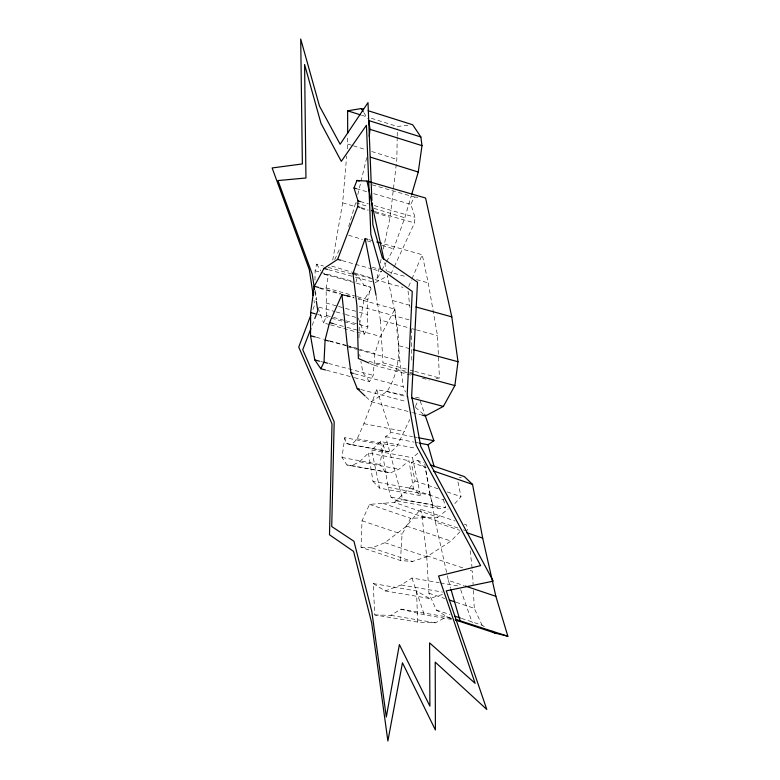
<?xml version="1.0" encoding="UTF-8"?>
<svg xmlns="http://www.w3.org/2000/svg" width="780" height="780" viewBox="0 0 780 780"><rect width="100%" height="100%" fill="white"/><g stroke="black" fill="none" stroke-linecap="round" stroke-linejoin="round"><path stroke-width="0.58" stroke-dasharray="3.9 2.92" d="M329.423 324.538L323.593 322.93L326.606 315.461L326.089 287.927L328.38 275.36L322.579 273.634M314.974 280.059L315.101 270.777L316.66 264.127L323.505 266.058M383.302 249.025L390.136 217.318L396.844 159.354L397.205 137.446M397.225 136.227L397.342 128.924M358.966 337.837L359.297 325.806L363.968 299.92L372.587 286.728M330.593 324.86L364.426 334.181L367.906 326.888L367.36 314.467L367.819 299.588L370.588 287.206L364.172 285.305L357.757 275.691L355.475 275.048M460.005 531.716L450.957 541.076L426.767 556.783L412.406 561.473L400.462 560.527L361.013 547.316L362.027 520.767L369.554 504.377L394.348 502.427L437.902 517.237L448.227 508.93M400.462 560.527L402.061 534.271L410.611 518.291L437.902 517.237M354.412 377.647L369.476 381.654L373.22 375.356L374.927 353.457L380.348 336.404L394.894 309.143L358.059 299.023M332.738 260.11L342.664 202.79L346.671 156.019M347.285 148.834L347.685 136.919M394.368 266.555L414.521 222.924L415.038 217.24L410.816 204.341L414.336 197.008L418.831 197.408M365.976 396.805L371.221 401.739L387.075 391.482C409.461 356.119 394.095 313.56 387.416 275.74M417.895 453.258L412.513 457.762L420.517 495.631L413.439 488.816L408.993 460.658L399.058 469.131L390.595 472.816L346.954 464.987L341.971 457.46L344.76 437.658L383.321 444.97L385.066 450.869L390.712 452.098L396.991 446.326L409.705 419.591M385.252 472.105L379.928 464.558L383.321 444.97M379.255 267.823L376.72 279.572L381.371 271.099M380.26 263.123L381.274 258.424M348.66 226.59L356.372 200.431M357.786 194.6L367.097 156.117M355.914 282.233L357.757 275.691M386.597 261.573L393.578 248.869L404.81 217.776L411.206 196.053M344.76 437.658L346.447 443.566L351.624 444.717L357.269 438.779L363.909 423.677L376.76 389.6L405.025 395.177M312.956 309.523L314.671 304.97L313.96 300.261M312.195 325.27L314.35 319.712M408.7 286.504L411.499 279.932M411.967 278.831L422.224 254.728L382.639 243.555M415.369 406.614L417.739 401.212M334.718 259.555L340.246 247.591M390.848 274.19L393.871 267.647M381.956 270.046L386.022 262.626M394.348 502.427L409.49 488.163L415.048 480.938L411.255 462.325L417.768 460.57L423.442 462.52M361.013 547.316L371.885 547.882L384.872 542.704L406.604 526.081L420.566 509.252L455.081 520.991M454.789 503.636L461.019 496.685L457.665 480.441M346.954 464.987L351.848 465.601L359.522 461.75L368.472 453.024L408.993 460.658M420.517 495.631L379.558 488.114L371.641 450.05L380.533 441.538L415.204 448.139M443.372 499.424L445.653 507.566L402.743 499.726L385.593 436.673L390.936 432.461L412.415 436.576M450.099 617.663L446.589 616.834L435.454 622.81L417.68 622.079L374.78 614.933L373.191 583.547L385.223 590.928L401.222 584.981L411.986 578.009L439.286 582.728M374.78 614.933L390.887 615.361L400.861 609.151L446.589 616.834M375.238 282.662L387.719 275.886M385.223 590.928L429.663 598.504L443.001 594.311M369.905 363.46L374.107 365.264L382.98 362.837L408.856 369.779M459.235 477.691L461.292 477.262M436.098 378.671L439.433 377.978L437.492 335.644L428.22 282.867L422.224 254.728M380.533 441.538L388.157 487.354L391.053 497.201L396.864 500.926L402.743 499.726M396.864 500.926L439.218 508.648L445.653 507.566M407.969 125.287L397.381 126.487L370.773 118.102M390.887 615.361L435.454 622.81M400.861 609.151L424.291 614.835L451.922 619.476M401.222 584.981L442.709 592.098M373.191 583.547L416.52 590.967L429.663 598.504M440.476 582.933L459.459 586.219M388.157 487.354L429.936 495.037L432.929 504.845L439.218 508.648M391.053 497.201L432.929 504.845M368.472 453.024L372.976 481.357L413.439 488.816M341.971 457.46L379.928 464.558M359.522 461.75L399.058 469.131M351.848 465.601L390.595 472.816M346.447 443.566L385.066 450.869M351.624 444.717L390.712 452.098M371.641 450.05L412.513 457.762M385.593 436.673L413.868 442.065M415.048 442.299L418.577 442.972M357.269 438.779L396.991 446.326M363.909 423.677L404.508 431.486M413.615 436.81L417.193 437.492M415.623 397.273L419.152 397.966L424.973 414.833M420.566 509.252L421.941 515.794L426.68 555.76L428.922 593.229L436.322 610.038L448.247 617.584L451.756 618.413M360.75 389.503L406.438 401.583M371.221 401.739L411.235 412.279M412.415 412.591L420.654 414.755M320.677 361.491L323.027 362.115M328.702 363.49L373.22 375.356M354.422 373.737L403.231 386.724L405.473 391.989M326.606 370.266L353.252 377.344M387.075 391.482L408.194 397.078M410.036 370.09L413.566 371.036M414.736 371.348L439.433 377.978M368.843 361.296L408.408 371.904M409.578 372.216L411.908 372.84M396.883 370.032L408.486 373.132M409.646 373.444L411.967 374.069M374.107 365.264L411.762 375.346M422.36 378.183L429.419 380.075M316.407 337.301L323.447 339.202M329.316 340.782L345.755 345.199M346.924 345.52L356.314 348.046M329.726 341.289L348.27 346.281M349.43 346.593L358.702 349.089M359.863 349.401L374.927 353.457M347.451 346.837L356.782 349.343M357.942 349.654L399.906 360.945L403.231 386.724M317.587 314.467L330.33 317.928M331.49 318.24L343.073 321.389M344.233 321.711L355.826 324.86M333.021 323.573L345.725 327.015M346.876 327.327L380.348 336.404M399.194 345.823L409.783 348.68M376.252 296.439L380.396 320.053L410.69 328.322M411.86 328.643L415.35 329.599M416.52 329.911L437.492 335.644M320.044 287.84L340.85 293.563M346.632 295.152L353.564 297.053M358.186 298.331L363.968 299.92M346.554 295.864L353.457 297.755M359.229 306.199L409.13 319.878M328.594 269.734L354.247 276.841M355.417 277.173L372.908 282.019M392.779 300.583L412.454 306.004M318.854 307.125L335.039 311.61M336.2 311.932L344.292 314.174M345.452 314.496L355.856 317.372M326.606 315.461L332.339 317.05M333.489 317.363L344.955 320.541M346.106 320.853L367.906 326.888M372.245 267.257L379.246 269.207M387.406 271.479L406.058 276.685M416.559 279.62L428.22 282.867M342.264 260.647L372.343 269.032M373.493 269.353L381.595 271.615M355.319 274.131L373.971 279.308M375.131 279.64L403.104 287.401M319.517 288.317L340.343 294.128M346.125 295.747L354.227 298.009M325.913 302.952L337.428 306.15M338.578 306.472L344.341 308.071M345.491 308.392L358.156 311.912M359.307 312.234L367.36 314.467M315.101 270.777L319.761 272.084M320.931 272.415L352.414 281.248M323.729 273.956L370.588 287.206M326.089 287.927L356.226 296.351M357.386 296.673L367.819 299.588M368.667 239.616L373.327 240.932M328.068 267.335L354.334 274.726M360.35 201.581L368.501 203.921M374.312 205.579L415.038 217.24M361.15 207.675L368.111 209.664M375.073 211.653L414.521 222.924M356.323 188.672L367.916 192.007M373.718 193.674L410.816 204.341M372.206 184.85L414.336 197.008M331.705 266.087L352.482 272.308M353.642 272.649L370.948 277.836M348.582 235.228L362.427 239.431M367.039 240.825L373.961 242.921M382.034 245.368L393.578 248.869M342.664 202.79L355.407 206.69M361.189 208.455L368.14 210.58M375.082 212.706L390.136 217.318M355.807 202.761L368.345 206.602M374.039 208.348L404.81 217.776M347.704 144.037L352.267 145.46M353.418 145.811L365.986 149.731M371.699 151.515L396.844 159.354M361.52 115.186L366.151 116.649M436.322 610.038L450.06 614.601M461.497 618.394L482.098 625.228L485.092 627.052M448.247 617.584L451.669 618.716M428.922 593.229L444.795 598.514M456.134 602.287L474.269 608.332L482.098 625.228M371.885 547.882L412.406 561.473M447.34 575.728L448.373 580.398L464.197 585.692M362.027 520.767L402.061 534.271M426.68 555.76L464.461 568.464M470.184 570.385L472.475 571.155L473.109 584.347M384.872 542.704L426.767 556.783M417.768 460.57L425.334 468.166L435.435 522.073L459.644 530.293M369.554 504.377L410.611 518.291M406.604 526.081L450.957 541.076M464.285 524.121L466.586 524.911L467.747 530.341M421.941 515.794L458.767 528.304M463.369 529.864L466.82 531.034M382.951 503.324L425.363 517.725M415.048 480.938L438.029 488.816M447.223 491.965L461.019 496.685M409.49 488.163L443.469 499.775M411.255 462.325L426.182 467.464M415.399 407.277L424.456 415.204M372.976 481.357L379.558 488.114M369.476 381.654L362.924 372.752L360.896 361.286M363.802 112.564L367.575 118.579M316.66 264.127L320.804 270.777M358.166 318.016L364.426 334.181M318.094 307.876L323.593 322.93M460.668 589.66L472.339 622.898M411.986 578.009L424.291 614.835M376.76 389.6L390.936 432.461M448.373 580.398L450.684 588.383M435.435 522.073L447.077 574.567M384.618 262.724L386.402 271.001M359.677 354.412L360.087 356.704M424.769 463.885L429.936 495.037M314.886 291.759L316.154 300.105M315.383 290.521L316.709 299.822M408.037 291.057L409.948 307.554M470.155 550.69L472.202 568.747M394.894 309.143L399.906 360.945M380.396 320.053L382.98 362.837M473.401 590.343L474.269 608.332M416.52 590.967L417.68 622.079M411.528 329.033L411.801 360.672"/><path stroke-width="1.17" d="M325.445 369.954L320.804 368.726L314.808 359.931L310.528 335.722L310.635 312.575L314.262 286.25L323.934 268.437L337.642 259.36L357.669 206.68L358.03 200.918L354.003 187.999L356.996 180.453L367.01 181.096L425.568 198.013L451.805 316.865L458.006 361.735L454.877 385.554L443.391 406.409L425.363 415.994L421.834 415.067M320.804 368.726L324.012 362.242L325.084 340.041L329.56 322.627L341.942 294.596L345.404 295.542M369.242 136.315L369.993 129.324L368.833 120.588L420.859 136.968L422 145.645L418.265 172.039L411.538 194.912M368.862 363.012L358.371 358.488L356.909 305.565L352.989 273.488L365.177 238.631L367.507 239.294M310.801 315.218L298.73 347.09L331.997 423.891L329.501 534.788L353.574 551.411L371.641 622.713L387.875 741L402.46 662.795L435.396 729.992L435.22 662.132L486.798 709.459L446.248 590.879L493.262 581.149L420.693 446.355L411.674 395.811L417.495 282.175L382.405 258.043L372.85 224.659L371.992 202.907M310.908 328.604L302.738 349.713L334.191 421.912L331.724 526.529L353.954 541.281L371.855 611.696L386.305 716.976L399.389 644.582L429.897 706.163L429.604 642.895L475.147 683.338L438.565 576.02L480.616 565.636L416.179 445.185L407.199 394.787L412.279 291.437L380.601 268.837L370.851 234.575L366.434 125.268L341.289 161.362L320.95 123.23L304.59 64.496L305.945 177.996L277.992 180.56L312.175 273.887L314.525 289.38M314.779 318.601L317.791 310.82L316.339 301.294M419.757 443.196L427.996 444.766L433.904 440.7L424.973 414.833M347.675 133.361L347.636 110.819L361.296 108.547L363.577 109.268M455.52 620.081L460.327 620.88M418.392 437.726L433.904 440.7M455.267 619.242L507.858 636.236L495.856 596.291L482.683 538.112L472.543 484.399L464.363 476.609L430.267 464.87M456.241 620.227L495.056 633.097L507.858 636.236M341.942 294.596L347.451 346.837L350.932 372.811L357.23 388.577L359.57 389.2M314.808 359.931L319.498 361.179M324.012 362.242L327.522 363.178M350.932 372.811L353.262 373.435M411.713 398.014L443.391 406.409M411.967 374.069L454.877 385.554M310.528 335.722L315.227 336.989M325.084 340.041L328.565 340.977M310.635 312.575L315.266 313.833M329.56 322.627L333.021 323.573M413.312 349.635L458.006 361.735M314.262 286.25L318.883 287.518M323.934 268.437L327.424 269.412M415.925 306.969L451.805 316.865M337.642 259.36L341.113 260.325M352.989 273.488L355.319 274.131M376.818 241.917L381.478 243.233M358.03 200.918L360.35 201.581M357.669 206.68L359.99 207.344M371.592 210.659L373.912 211.322M354.003 187.999L356.323 188.672M356.996 180.453L359.336 181.136M370.588 157.199L418.265 172.039M347.636 110.819L360.36 114.826M369.993 129.324L422 145.645M368.14 110.711L412.669 124.761L420.859 136.968M454.633 616.122L460.356 618.014M449.329 600.025L454.994 601.916M465.328 586.072L495.856 596.291M466.557 532.633L482.683 538.112M433.397 470.944L472.543 484.399M492.073 631.283L495.056 633.097M357.23 388.577L365.098 395.986M361.296 108.547L363.178 111.559M451.015 589.524L459.947 620.344M427.996 444.766L434.216 466.859M367.01 181.096L383.848 259.174M365.177 238.631L376.048 295.259M313.248 295.552L309.309 269.665L272.142 167.953L302.367 163.936L300.709 39L319.478 106.08L340.129 144.251L368.004 102.629L371.894 200.489"/></g></svg>
